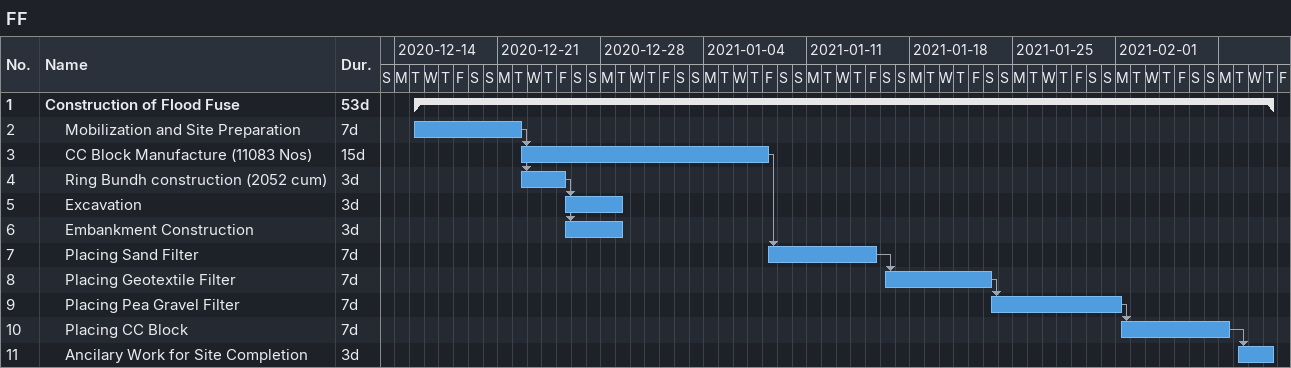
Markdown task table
FF

| ID | Level | Task | Duration | Start | Finish | Predecessors |
|---|---|---|---|---|---|---|
| 1 | 1 | **Construction of Flood Fuse** | 53d | 2020-12-15 | 2021-02-11 |  |
| 2 | 2 | Mobilization and Site Preparation | 7d | 2020-12-15 | 2020-12-22 |  |
| 3 | 2 | CC Block Manufacture (11083 Nos) | 15d | 2020-12-22 | 2021-01-08 | 2 |
| 4 | 2 | Ring Bundh construction (2052 cum) | 3d | 2020-12-22 | 2020-12-25 | 2 |
| 5 | 2 | Excavation | 3d | 2020-12-25 | 2020-12-29 | 4 |
| 6 | 2 | Embankment Construction | 3d | 2020-12-25 | 2020-12-29 | 4 |
| 7 | 2 | Placing Sand Filter | 7d | 2021-01-08 | 2021-01-15 | 3 |
| 8 | 2 | Placing Geotextile Filter | 7d | 2021-01-16 | 2021-01-23 | 7 |
| 9 | 2 | Placing Pea Gravel Filter | 7d | 2021-01-23 | 2021-02-01 | 8 |
| 10 | 2 | Placing CC Block | 7d | 2021-02-01 | 2021-02-08 | 9 |
| 11 | 2 | Ancilary Work for Site Completion | 3d | 2021-02-09 | 2021-02-11 | 10 |
